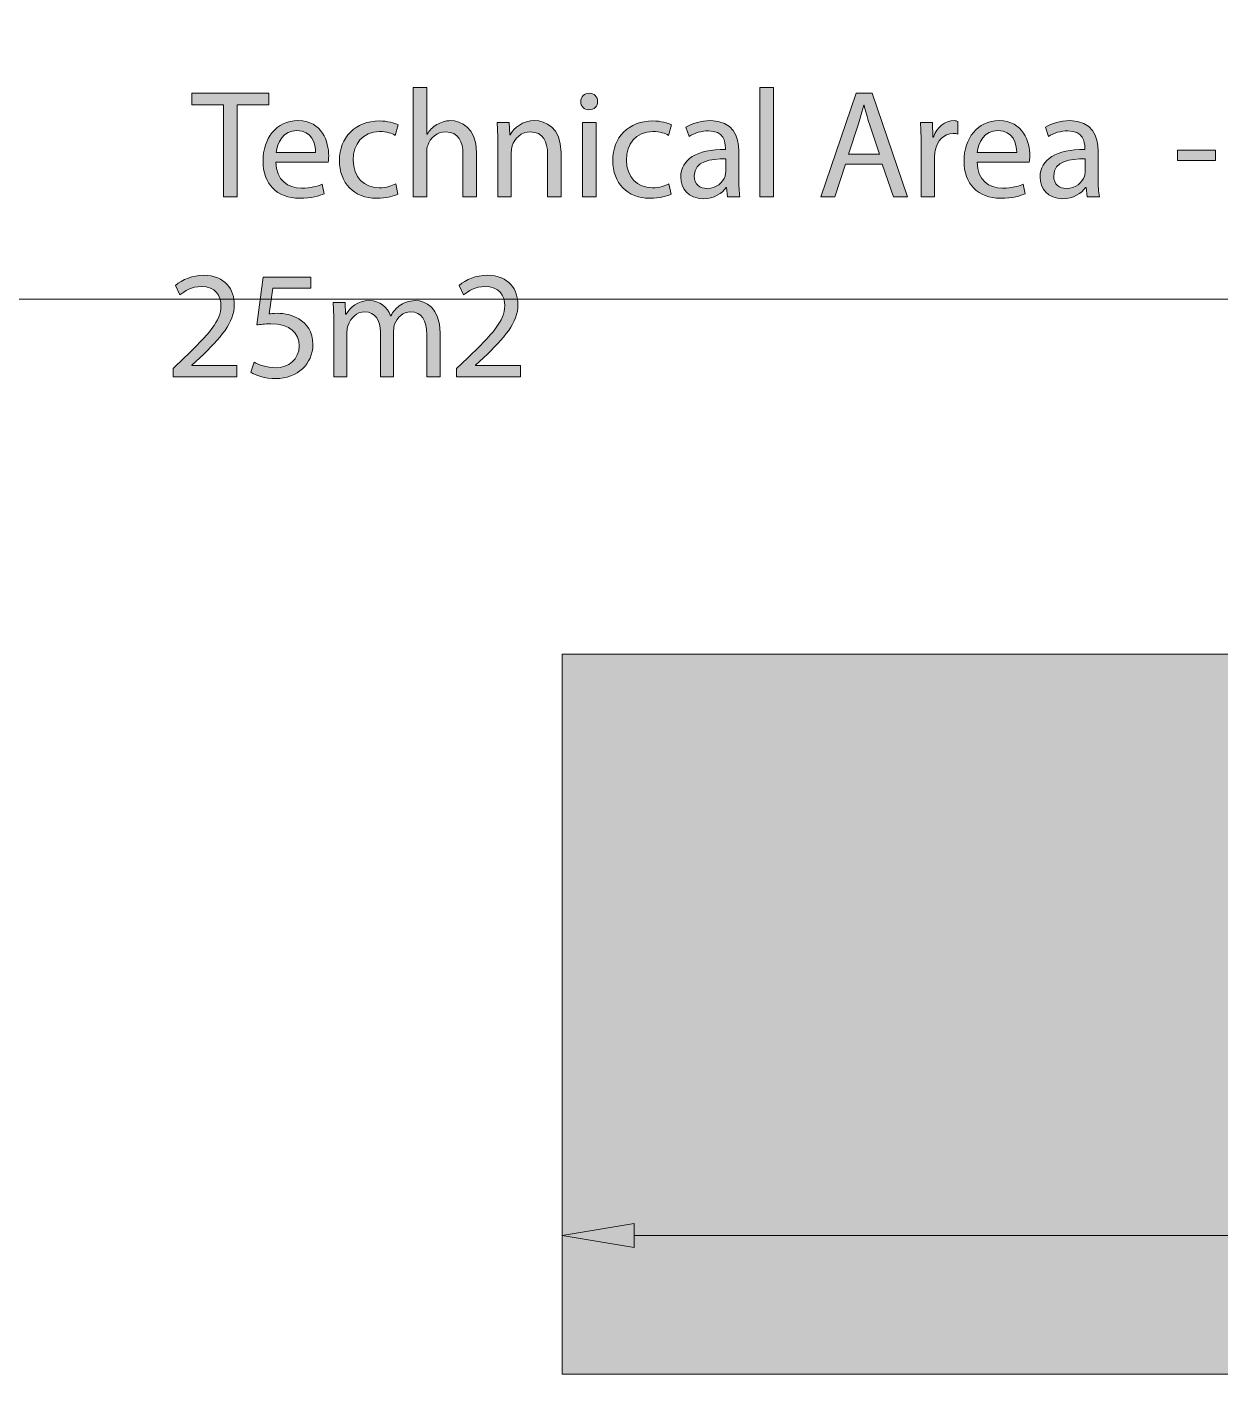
# Model space of a CAD drawing. Header units: centimetres. Extents: x -16.81 to -14.54, y 1.61 to 2.77.
# Drawn here: x -16.1405 to -16.0236, y 2.0439 to 2.176 of the extents above; entities that cross this region are included whole.
import ezdxf

# ---------------------------------------------------------------- set-up
doc = ezdxf.new("R2010")
doc.units = ezdxf.units.CM
doc.header["$MEASUREMENT"] = 0
doc.layers.get('0').update_dxf_attribs({"lineweight": 0})
for name, color, linetype, lineweight in [('EXP BORDER', 7, 'Continuous', 0), ('EXP COTA', 7, 'Continuous', 0), ('EXP HATCH', 7, 'Continuous', 0)]:
    doc.layers.add(name, color=color, linetype=linetype, lineweight=lineweight)

# ---------------------------------------------------------------- blocks, each defined once
blk = doc.blocks.new('Block_2')
at = {"true_color": 0x000000, "transparency": 33554687}
h = blk.add_hatch(color=18, dxfattribs=at)
h.dxf.hatch_style = 2
edge = h.paths.add_edge_path()
edge.add_spline(control_points=[(-16.12126, 2.16834), (-16.12126, 2.16834), (-16.12434, 2.16834), (-16.12434, 2.16834), (-16.12434, 2.16834), (-16.12434, 2.16948), (-16.12434, 2.16948), (-16.12434, 2.16948), (-16.11681, 2.16948), (-16.11681, 2.16948), (-16.11681, 2.16948), (-16.11681, 2.16834), (-16.11681, 2.16834), (-16.11681, 2.16834), (-16.11991, 2.16834), (-16.11991, 2.16834), (-16.11991, 2.16834), (-16.11991, 2.15932), (-16.11991, 2.15932), (-16.11991, 2.15932), (-16.12126, 2.15932), (-16.12126, 2.15932), (-16.12126, 2.15932), (-16.12126, 2.16834), (-16.12126, 2.16834)], knot_values=[0, 0, 0, 0, 1, 1, 1, 2, 2, 2, 3, 3, 3, 4, 4, 4, 5, 5, 5, 6, 6, 6, 7, 7, 7, 8, 8, 8, 8], degree=3, periodic=0)
h = blk.add_hatch(color=18, dxfattribs=at)
h.dxf.hatch_style = 2
edge = h.paths.add_edge_path()
edge.add_spline(control_points=[(-16.10265, 2.17003), (-16.10265, 2.17003), (-16.10133, 2.17003), (-16.10133, 2.17003), (-16.10133, 2.17003), (-16.10133, 2.16545), (-16.10133, 2.16545), (-16.10133, 2.16545), (-16.10129, 2.16545), (-16.10129, 2.16545), (-16.10108, 2.16583), (-16.10076, 2.16617), (-16.10034, 2.16641), (-16.09996, 2.16662), (-16.09948, 2.16679), (-16.099, 2.16679), (-16.09802, 2.16679), (-16.09645, 2.16617), (-16.09645, 2.16366), (-16.09645, 2.16366), (-16.09645, 2.15932), (-16.09645, 2.15932), (-16.09645, 2.15932), (-16.09778, 2.15932), (-16.09778, 2.15932), (-16.09778, 2.15932), (-16.09778, 2.16352), (-16.09778, 2.16352), (-16.09778, 2.16469), (-16.09821, 2.16569), (-16.09947, 2.16569), (-16.10031, 2.16569), (-16.101, 2.16507), (-16.10124, 2.16435), (-16.10131, 2.16417), (-16.10133, 2.16397), (-16.10133, 2.16373), (-16.10133, 2.16373), (-16.10133, 2.15932), (-16.10133, 2.15932), (-16.10133, 2.15932), (-16.10265, 2.15932), (-16.10265, 2.15932), (-16.10265, 2.15932), (-16.10265, 2.17003), (-16.10265, 2.17003)], knot_values=[0, 0, 0, 0, 1, 1, 1, 2, 2, 2, 3, 3, 3, 4, 4, 4, 5, 5, 5, 6, 6, 6, 7, 7, 7, 8, 8, 8, 9, 9, 9, 10, 10, 10, 11, 11, 11, 12, 12, 12, 13, 13, 13, 14, 14, 14, 15, 15, 15, 15], degree=3, periodic=0)
h = blk.add_hatch(color=18, dxfattribs=at)
h.dxf.hatch_style = 2
edge = h.paths.add_edge_path()
edge.add_spline(control_points=[(-16.08606, 2.15932), (-16.08606, 2.15932), (-16.08606, 2.16662), (-16.08606, 2.16662), (-16.08606, 2.16662), (-16.08474, 2.16662), (-16.08474, 2.16662), (-16.08474, 2.16662), (-16.08474, 2.15932), (-16.08474, 2.15932), (-16.08474, 2.15932), (-16.08606, 2.15932), (-16.08606, 2.15932)], knot_values=[0, 0, 0, 0, 1, 1, 1, 2, 2, 2, 3, 3, 3, 4, 4, 4, 4], degree=3, periodic=0)
edge = h.paths.add_edge_path()
edge.add_spline(control_points=[(-16.08458, 2.16865), (-16.08457, 2.16821), (-16.08491, 2.16786), (-16.08543, 2.16786), (-16.08591, 2.16786), (-16.08624, 2.16821), (-16.08624, 2.16865), (-16.08624, 2.16914), (-16.08589, 2.16948), (-16.08541, 2.16948), (-16.08491, 2.16948), (-16.08458, 2.16914), (-16.08458, 2.16865)], knot_values=[0, 0, 0, 0, 1, 1, 1, 2, 2, 2, 3, 3, 3, 4, 4, 4, 4], degree=3, periodic=0)
h = blk.add_hatch(color=18, dxfattribs=at)
h.dxf.hatch_style = 2
edge = h.paths.add_edge_path()
edge.add_spline(control_points=[(-16.06867, 2.17003), (-16.06867, 2.17003), (-16.06734, 2.17003), (-16.06734, 2.17003), (-16.06734, 2.17003), (-16.06734, 2.15932), (-16.06734, 2.15932), (-16.06734, 2.15932), (-16.06867, 2.15932), (-16.06867, 2.15932), (-16.06867, 2.15932), (-16.06867, 2.17003), (-16.06867, 2.17003)], knot_values=[0, 0, 0, 0, 1, 1, 1, 2, 2, 2, 3, 3, 3, 4, 4, 4, 4], degree=3, periodic=0)
h = blk.add_hatch(color=18, dxfattribs=at)
h.dxf.hatch_style = 2
edge = h.paths.add_edge_path()
edge.add_spline(control_points=[(-16.05695, 2.16352), (-16.05695, 2.16352), (-16.05793, 2.16645), (-16.05793, 2.16645), (-16.05818, 2.16714), (-16.05831, 2.16772), (-16.05847, 2.16831), (-16.05847, 2.16831), (-16.0585, 2.16831), (-16.0585, 2.16831), (-16.05866, 2.16772), (-16.05881, 2.1671), (-16.05902, 2.16648), (-16.05902, 2.16648), (-16.06, 2.16352), (-16.06, 2.16352), (-16.06, 2.16352), (-16.05695, 2.16352), (-16.05695, 2.16352)], knot_values=[0, 0, 0, 0, 1, 1, 1, 2, 2, 2, 3, 3, 3, 4, 4, 4, 5, 5, 5, 6, 6, 6, 6], degree=3, periodic=0)
edge = h.paths.add_edge_path()
edge.add_spline(control_points=[(-16.06028, 2.16252), (-16.06028, 2.16252), (-16.06133, 2.15932), (-16.06133, 2.15932), (-16.06133, 2.15932), (-16.06269, 2.15932), (-16.06269, 2.15932), (-16.06269, 2.15932), (-16.05924, 2.16948), (-16.05924, 2.16948), (-16.05924, 2.16948), (-16.05766, 2.16948), (-16.05766, 2.16948), (-16.05766, 2.16948), (-16.0542, 2.15932), (-16.0542, 2.15932), (-16.0542, 2.15932), (-16.05559, 2.15932), (-16.05559, 2.15932), (-16.05559, 2.15932), (-16.05668, 2.16252), (-16.05668, 2.16252), (-16.05668, 2.16252), (-16.06028, 2.16252), (-16.06028, 2.16252)], knot_values=[0, 0, 0, 0, 1, 1, 1, 2, 2, 2, 3, 3, 3, 4, 4, 4, 5, 5, 5, 6, 6, 6, 7, 7, 7, 8, 8, 8, 8], degree=3, periodic=0)
h = blk.add_hatch(color=18, dxfattribs=at)
h.dxf.hatch_style = 2
edge = h.paths.add_edge_path()
edge.add_spline(control_points=[(-16.11223, 2.16366), (-16.11221, 2.16452), (-16.11257, 2.16583), (-16.11406, 2.16583), (-16.1154, 2.16583), (-16.11598, 2.16459), (-16.11609, 2.16366), (-16.11609, 2.16366), (-16.11223, 2.16366), (-16.11223, 2.16366)], knot_values=[0, 0, 0, 0, 1, 1, 1, 2, 2, 2, 3, 3, 3, 3], degree=3, periodic=0)
edge = h.paths.add_edge_path()
edge.add_spline(control_points=[(-16.11611, 2.16273), (-16.11609, 2.16094), (-16.11493, 2.16018), (-16.11361, 2.16018), (-16.11266, 2.16018), (-16.11209, 2.16035), (-16.11159, 2.16056), (-16.11159, 2.16056), (-16.11137, 2.15963), (-16.11137, 2.15963), (-16.11183, 2.15942), (-16.11263, 2.15918), (-16.11378, 2.15918), (-16.11604, 2.15918), (-16.11738, 2.16063), (-16.11738, 2.16283), (-16.11738, 2.16504), (-16.11609, 2.16679), (-16.11395, 2.16679), (-16.11157, 2.16679), (-16.11094, 2.16469), (-16.11094, 2.16335), (-16.11094, 2.16307), (-16.11097, 2.16287), (-16.11099, 2.16273), (-16.11099, 2.16273), (-16.11611, 2.16273), (-16.11611, 2.16273)], knot_values=[0, 0, 0, 0, 1, 1, 1, 2, 2, 2, 3, 3, 3, 4, 4, 4, 5, 5, 5, 6, 6, 6, 7, 7, 7, 8, 8, 8, 9, 9, 9, 9], degree=3, periodic=0)
h = blk.add_hatch(color=18, dxfattribs=at)
h.dxf.hatch_style = 2
edge = h.paths.add_edge_path()
edge.add_spline(control_points=[(-16.10415, 2.15959), (-16.1045, 2.15942), (-16.10527, 2.15918), (-16.10625, 2.15918), (-16.10846, 2.15918), (-16.10989, 2.16066), (-16.10989, 2.1629), (-16.10989, 2.16514), (-16.10834, 2.16676), (-16.10596, 2.16676), (-16.10518, 2.16676), (-16.10448, 2.16655), (-16.10413, 2.16638), (-16.10413, 2.16638), (-16.10443, 2.16535), (-16.10443, 2.16535), (-16.10474, 2.16555), (-16.10524, 2.16572), (-16.10596, 2.16572), (-16.10763, 2.16572), (-16.10854, 2.16448), (-16.10854, 2.16293), (-16.10854, 2.16125), (-16.10746, 2.16021), (-16.10601, 2.16021), (-16.10525, 2.16021), (-16.10475, 2.16042), (-16.10437, 2.16059), (-16.10437, 2.16059), (-16.10415, 2.15959), (-16.10415, 2.15959)], knot_values=[0, 0, 0, 0, 1, 1, 1, 2, 2, 2, 3, 3, 3, 4, 4, 4, 5, 5, 5, 6, 6, 6, 7, 7, 7, 8, 8, 8, 9, 9, 9, 10, 10, 10, 10], degree=3, periodic=0)
h = blk.add_hatch(color=18, dxfattribs=at)
h.dxf.hatch_style = 2
edge = h.paths.add_edge_path()
edge.add_spline(control_points=[(-16.09437, 2.16462), (-16.09437, 2.16538), (-16.09438, 2.166), (-16.09444, 2.16662), (-16.09444, 2.16662), (-16.09325, 2.16662), (-16.09325, 2.16662), (-16.09325, 2.16662), (-16.09318, 2.16541), (-16.09318, 2.16541), (-16.09318, 2.16541), (-16.09314, 2.16541), (-16.09314, 2.16541), (-16.09278, 2.1661), (-16.09194, 2.16679), (-16.09073, 2.16679), (-16.08973, 2.16679), (-16.08817, 2.16617), (-16.08817, 2.16366), (-16.08817, 2.16366), (-16.08817, 2.15932), (-16.08817, 2.15932), (-16.08817, 2.15932), (-16.08949, 2.15932), (-16.08949, 2.15932), (-16.08949, 2.15932), (-16.08949, 2.16352), (-16.08949, 2.16352), (-16.08949, 2.16469), (-16.08992, 2.16569), (-16.09118, 2.16569), (-16.09204, 2.16569), (-16.09273, 2.16507), (-16.09295, 2.16431), (-16.09301, 2.16414), (-16.09304, 2.16393), (-16.09304, 2.16369), (-16.09304, 2.16369), (-16.09304, 2.15932), (-16.09304, 2.15932), (-16.09304, 2.15932), (-16.09437, 2.15932), (-16.09437, 2.15932), (-16.09437, 2.15932), (-16.09437, 2.16462), (-16.09437, 2.16462)], knot_values=[0, 0, 0, 0, 1, 1, 1, 2, 2, 2, 3, 3, 3, 4, 4, 4, 5, 5, 5, 6, 6, 6, 7, 7, 7, 8, 8, 8, 9, 9, 9, 10, 10, 10, 11, 11, 11, 12, 12, 12, 13, 13, 13, 14, 14, 14, 15, 15, 15, 15], degree=3, periodic=0)
h = blk.add_hatch(color=18, dxfattribs=at)
h.dxf.hatch_style = 2
edge = h.paths.add_edge_path()
edge.add_spline(control_points=[(-16.07736, 2.15959), (-16.07771, 2.15942), (-16.07848, 2.15918), (-16.07947, 2.15918), (-16.08167, 2.15918), (-16.0831, 2.16066), (-16.0831, 2.1629), (-16.0831, 2.16514), (-16.08157, 2.16676), (-16.07917, 2.16676), (-16.0784, 2.16676), (-16.07771, 2.16655), (-16.07733, 2.16638), (-16.07733, 2.16638), (-16.07764, 2.16535), (-16.07764, 2.16535), (-16.07795, 2.16555), (-16.07845, 2.16572), (-16.07917, 2.16572), (-16.08084, 2.16572), (-16.08176, 2.16448), (-16.08176, 2.16293), (-16.08176, 2.16125), (-16.08067, 2.16021), (-16.07923, 2.16021), (-16.07847, 2.16021), (-16.07797, 2.16042), (-16.07759, 2.16059), (-16.07759, 2.16059), (-16.07736, 2.15959), (-16.07736, 2.15959)], knot_values=[0, 0, 0, 0, 1, 1, 1, 2, 2, 2, 3, 3, 3, 4, 4, 4, 5, 5, 5, 6, 6, 6, 7, 7, 7, 8, 8, 8, 9, 9, 9, 10, 10, 10, 10], degree=3, periodic=0)
h = blk.add_hatch(color=18, dxfattribs=at)
h.dxf.hatch_style = 2
edge = h.paths.add_edge_path()
edge.add_spline(control_points=[(-16.07203, 2.16304), (-16.07347, 2.16307), (-16.07511, 2.16283), (-16.07511, 2.16138), (-16.07511, 2.16052), (-16.07454, 2.16014), (-16.07387, 2.16014), (-16.07292, 2.16014), (-16.07232, 2.16073), (-16.07209, 2.16135), (-16.07206, 2.16149), (-16.07203, 2.16163), (-16.07203, 2.16176), (-16.07203, 2.16176), (-16.07203, 2.16304), (-16.07203, 2.16304)], knot_values=[0, 0, 0, 0, 1, 1, 1, 2, 2, 2, 3, 3, 3, 4, 4, 4, 5, 5, 5, 5], degree=3, periodic=0)
edge = h.paths.add_edge_path()
edge.add_spline(control_points=[(-16.07184, 2.15932), (-16.07184, 2.15932), (-16.07194, 2.16025), (-16.07194, 2.16025), (-16.07194, 2.16025), (-16.07197, 2.16025), (-16.07197, 2.16025), (-16.07239, 2.15966), (-16.07316, 2.15914), (-16.07421, 2.15914), (-16.07569, 2.15914), (-16.07643, 2.16018), (-16.07643, 2.16125), (-16.07643, 2.163), (-16.07487, 2.16397), (-16.07206, 2.16397), (-16.07206, 2.16397), (-16.07206, 2.16411), (-16.07206, 2.16411), (-16.07206, 2.16473), (-16.07221, 2.16579), (-16.07371, 2.16579), (-16.07438, 2.16579), (-16.07509, 2.16559), (-16.07561, 2.16524), (-16.07561, 2.16524), (-16.07592, 2.16614), (-16.07592, 2.16614), (-16.07532, 2.16652), (-16.07444, 2.16679), (-16.07352, 2.16679), (-16.07128, 2.16679), (-16.07075, 2.16524), (-16.07075, 2.1638), (-16.07075, 2.1638), (-16.07075, 2.16107), (-16.07075, 2.16107), (-16.07075, 2.16042), (-16.07072, 2.1598), (-16.07063, 2.15932), (-16.07063, 2.15932), (-16.07184, 2.15932), (-16.07184, 2.15932)], knot_values=[0, 0, 0, 0, 1, 1, 1, 2, 2, 2, 3, 3, 3, 4, 4, 4, 5, 5, 5, 6, 6, 6, 7, 7, 7, 8, 8, 8, 9, 9, 9, 10, 10, 10, 11, 11, 11, 12, 12, 12, 13, 13, 13, 14, 14, 14, 14], degree=3, periodic=0)
h = blk.add_hatch(color=18, dxfattribs=at)
h.dxf.hatch_style = 2
edge = h.paths.add_edge_path()
edge.add_spline(control_points=[(-16.05287, 2.16435), (-16.05287, 2.16521), (-16.05289, 2.16593), (-16.05294, 2.16662), (-16.05294, 2.16662), (-16.05177, 2.16662), (-16.05177, 2.16662), (-16.05177, 2.16662), (-16.05173, 2.16517), (-16.05173, 2.16517), (-16.05173, 2.16517), (-16.05166, 2.16517), (-16.05166, 2.16517), (-16.05134, 2.16617), (-16.05053, 2.16679), (-16.04965, 2.16679), (-16.04949, 2.16679), (-16.04939, 2.16676), (-16.04927, 2.16672), (-16.04927, 2.16672), (-16.04927, 2.16548), (-16.04927, 2.16548), (-16.04941, 2.16552), (-16.04955, 2.16552), (-16.04972, 2.16552), (-16.05067, 2.16552), (-16.05132, 2.16483), (-16.05149, 2.16383), (-16.05153, 2.16366), (-16.05156, 2.16342), (-16.05156, 2.16321), (-16.05156, 2.16321), (-16.05156, 2.15932), (-16.05156, 2.15932), (-16.05156, 2.15932), (-16.05287, 2.15932), (-16.05287, 2.15932), (-16.05287, 2.15932), (-16.05287, 2.16435), (-16.05287, 2.16435)], knot_values=[0, 0, 0, 0, 1, 1, 1, 2, 2, 2, 3, 3, 3, 4, 4, 4, 5, 5, 5, 6, 6, 6, 7, 7, 7, 8, 8, 8, 9, 9, 9, 10, 10, 10, 11, 11, 11, 12, 12, 12, 13, 13, 13, 13], degree=3, periodic=0)
h = blk.add_hatch(color=18, dxfattribs=at)
h.dxf.hatch_style = 2
edge = h.paths.add_edge_path()
edge.add_spline(control_points=[(-16.0435, 2.16366), (-16.0435, 2.16452), (-16.04386, 2.16583), (-16.04534, 2.16583), (-16.04669, 2.16583), (-16.04727, 2.16459), (-16.04738, 2.16366), (-16.04738, 2.16366), (-16.0435, 2.16366), (-16.0435, 2.16366)], knot_values=[0, 0, 0, 0, 1, 1, 1, 2, 2, 2, 3, 3, 3, 3], degree=3, periodic=0)
edge = h.paths.add_edge_path()
edge.add_spline(control_points=[(-16.04739, 2.16273), (-16.04736, 2.16094), (-16.04622, 2.16018), (-16.04489, 2.16018), (-16.04395, 2.16018), (-16.04338, 2.16035), (-16.04288, 2.16056), (-16.04288, 2.16056), (-16.04266, 2.15963), (-16.04266, 2.15963), (-16.04312, 2.15942), (-16.04391, 2.15918), (-16.04508, 2.15918), (-16.04732, 2.15918), (-16.04867, 2.16063), (-16.04867, 2.16283), (-16.04867, 2.16504), (-16.04736, 2.16679), (-16.04524, 2.16679), (-16.04286, 2.16679), (-16.04222, 2.16469), (-16.04222, 2.16335), (-16.04222, 2.16307), (-16.04226, 2.16287), (-16.04228, 2.16273), (-16.04228, 2.16273), (-16.04739, 2.16273), (-16.04739, 2.16273)], knot_values=[0, 0, 0, 0, 1, 1, 1, 2, 2, 2, 3, 3, 3, 4, 4, 4, 5, 5, 5, 6, 6, 6, 7, 7, 7, 8, 8, 8, 9, 9, 9, 9], degree=3, periodic=0)
h = blk.add_hatch(color=18, dxfattribs=at)
h.dxf.hatch_style = 2
edge = h.paths.add_edge_path()
edge.add_spline(control_points=[(-16.0368, 2.16304), (-16.03825, 2.16307), (-16.03988, 2.16283), (-16.03988, 2.16138), (-16.03988, 2.16052), (-16.03931, 2.16014), (-16.03864, 2.16014), (-16.03769, 2.16014), (-16.03709, 2.16073), (-16.03687, 2.16135), (-16.03683, 2.16149), (-16.0368, 2.16163), (-16.0368, 2.16176), (-16.0368, 2.16176), (-16.0368, 2.16304), (-16.0368, 2.16304)], knot_values=[0, 0, 0, 0, 1, 1, 1, 2, 2, 2, 3, 3, 3, 4, 4, 4, 5, 5, 5, 5], degree=3, periodic=0)
edge = h.paths.add_edge_path()
edge.add_spline(control_points=[(-16.03661, 2.15932), (-16.03661, 2.15932), (-16.03671, 2.16025), (-16.03671, 2.16025), (-16.03671, 2.16025), (-16.03675, 2.16025), (-16.03675, 2.16025), (-16.03716, 2.15966), (-16.03795, 2.15914), (-16.03899, 2.15914), (-16.04047, 2.15914), (-16.04121, 2.16018), (-16.04121, 2.16125), (-16.04121, 2.163), (-16.03964, 2.16397), (-16.03683, 2.16397), (-16.03683, 2.16397), (-16.03683, 2.16411), (-16.03683, 2.16411), (-16.03683, 2.16473), (-16.03699, 2.16579), (-16.03849, 2.16579), (-16.03916, 2.16579), (-16.03988, 2.16559), (-16.04038, 2.16524), (-16.04038, 2.16524), (-16.04069, 2.16614), (-16.04069, 2.16614), (-16.04009, 2.16652), (-16.03921, 2.16679), (-16.0383, 2.16679), (-16.03606, 2.16679), (-16.03552, 2.16524), (-16.03552, 2.1638), (-16.03552, 2.1638), (-16.03552, 2.16107), (-16.03552, 2.16107), (-16.03552, 2.16042), (-16.03549, 2.1598), (-16.0354, 2.15932), (-16.0354, 2.15932), (-16.03661, 2.15932), (-16.03661, 2.15932)], knot_values=[0, 0, 0, 0, 1, 1, 1, 2, 2, 2, 3, 3, 3, 4, 4, 4, 5, 5, 5, 6, 6, 6, 7, 7, 7, 8, 8, 8, 9, 9, 9, 10, 10, 10, 11, 11, 11, 12, 12, 12, 13, 13, 13, 14, 14, 14, 14], degree=3, periodic=0)
h = blk.add_hatch(color=18, dxfattribs=at)
h.dxf.hatch_style = 2
edge = h.paths.add_edge_path()
edge.add_spline(control_points=[(-16.02403, 2.1639), (-16.02403, 2.1639), (-16.02403, 2.1629), (-16.02403, 2.1629), (-16.02403, 2.1629), (-16.02776, 2.1629), (-16.02776, 2.1629), (-16.02776, 2.1629), (-16.02776, 2.1639), (-16.02776, 2.1639), (-16.02776, 2.1639), (-16.02403, 2.1639), (-16.02403, 2.1639)], knot_values=[0, 0, 0, 0, 1, 1, 1, 2, 2, 2, 3, 3, 3, 4, 4, 4, 4], degree=3, periodic=0)
for points, knots in [([(-16.12126, 2.16834), (-16.12126, 2.16834), (-16.12434, 2.16834), (-16.12434, 2.16834), (-16.12434, 2.16834), (-16.12434, 2.16948), (-16.12434, 2.16948), (-16.12434, 2.16948), (-16.11681, 2.16948), (-16.11681, 2.16948), (-16.11681, 2.16948), (-16.11681, 2.16834), (-16.11681, 2.16834), (-16.11681, 2.16834), (-16.11991, 2.16834), (-16.11991, 2.16834), (-16.11991, 2.16834), (-16.11991, 2.15932), (-16.11991, 2.15932), (-16.11991, 2.15932), (-16.12126, 2.15932), (-16.12126, 2.15932), (-16.12126, 2.15932), (-16.12126, 2.16834), (-16.12126, 2.16834)], [0, 0, 0, 0, 1, 1, 1, 2, 2, 2, 3, 3, 3, 4, 4, 4, 5, 5, 5, 6, 6, 6, 7, 7, 7, 8, 8, 8, 8]), ([(-16.10265, 2.17003), (-16.10265, 2.17003), (-16.10133, 2.17003), (-16.10133, 2.17003), (-16.10133, 2.17003), (-16.10133, 2.16545), (-16.10133, 2.16545), (-16.10133, 2.16545), (-16.10129, 2.16545), (-16.10129, 2.16545), (-16.10108, 2.16583), (-16.10076, 2.16617), (-16.10034, 2.16641), (-16.09996, 2.16662), (-16.09948, 2.16679), (-16.099, 2.16679), (-16.09802, 2.16679), (-16.09645, 2.16617), (-16.09645, 2.16366), (-16.09645, 2.16366), (-16.09645, 2.15932), (-16.09645, 2.15932), (-16.09645, 2.15932), (-16.09778, 2.15932), (-16.09778, 2.15932), (-16.09778, 2.15932), (-16.09778, 2.16352), (-16.09778, 2.16352), (-16.09778, 2.16469), (-16.09821, 2.16569), (-16.09947, 2.16569), (-16.10031, 2.16569), (-16.101, 2.16507), (-16.10124, 2.16435), (-16.10131, 2.16417), (-16.10133, 2.16397), (-16.10133, 2.16373), (-16.10133, 2.16373), (-16.10133, 2.15932), (-16.10133, 2.15932), (-16.10133, 2.15932), (-16.10265, 2.15932), (-16.10265, 2.15932), (-16.10265, 2.15932), (-16.10265, 2.17003), (-16.10265, 2.17003)], [0, 0, 0, 0, 1, 1, 1, 2, 2, 2, 3, 3, 3, 4, 4, 4, 5, 5, 5, 6, 6, 6, 7, 7, 7, 8, 8, 8, 9, 9, 9, 10, 10, 10, 11, 11, 11, 12, 12, 12, 13, 13, 13, 14, 14, 14, 15, 15, 15, 15]), ([(-16.08458, 2.16865), (-16.08457, 2.16821), (-16.08491, 2.16786), (-16.08543, 2.16786), (-16.08591, 2.16786), (-16.08624, 2.16821), (-16.08624, 2.16865), (-16.08624, 2.16914), (-16.08589, 2.16948), (-16.08541, 2.16948), (-16.08491, 2.16948), (-16.08458, 2.16914), (-16.08458, 2.16865)], [0, 0, 0, 0, 1, 1, 1, 2, 2, 2, 3, 3, 3, 4, 4, 4, 4]), ([(-16.06867, 2.17003), (-16.06867, 2.17003), (-16.06734, 2.17003), (-16.06734, 2.17003), (-16.06734, 2.17003), (-16.06734, 2.15932), (-16.06734, 2.15932), (-16.06734, 2.15932), (-16.06867, 2.15932), (-16.06867, 2.15932), (-16.06867, 2.15932), (-16.06867, 2.17003), (-16.06867, 2.17003)], [0, 0, 0, 0, 1, 1, 1, 2, 2, 2, 3, 3, 3, 4, 4, 4, 4]), ([(-16.06028, 2.16252), (-16.06028, 2.16252), (-16.06133, 2.15932), (-16.06133, 2.15932), (-16.06133, 2.15932), (-16.06269, 2.15932), (-16.06269, 2.15932), (-16.06269, 2.15932), (-16.05924, 2.16948), (-16.05924, 2.16948), (-16.05924, 2.16948), (-16.05766, 2.16948), (-16.05766, 2.16948), (-16.05766, 2.16948), (-16.0542, 2.15932), (-16.0542, 2.15932), (-16.0542, 2.15932), (-16.05559, 2.15932), (-16.05559, 2.15932), (-16.05559, 2.15932), (-16.05668, 2.16252), (-16.05668, 2.16252), (-16.05668, 2.16252), (-16.06028, 2.16252), (-16.06028, 2.16252)], [0, 0, 0, 0, 1, 1, 1, 2, 2, 2, 3, 3, 3, 4, 4, 4, 5, 5, 5, 6, 6, 6, 7, 7, 7, 8, 8, 8, 8]), ([(-16.05695, 2.16352), (-16.05695, 2.16352), (-16.05793, 2.16645), (-16.05793, 2.16645), (-16.05818, 2.16714), (-16.05831, 2.16772), (-16.05847, 2.16831), (-16.05847, 2.16831), (-16.0585, 2.16831), (-16.0585, 2.16831), (-16.05866, 2.16772), (-16.05881, 2.1671), (-16.05902, 2.16648), (-16.05902, 2.16648), (-16.06, 2.16352), (-16.06, 2.16352), (-16.06, 2.16352), (-16.05695, 2.16352), (-16.05695, 2.16352)], [0, 0, 0, 0, 1, 1, 1, 2, 2, 2, 3, 3, 3, 4, 4, 4, 5, 5, 5, 6, 6, 6, 6]), ([(-16.11611, 2.16273), (-16.11609, 2.16094), (-16.11493, 2.16018), (-16.11361, 2.16018), (-16.11266, 2.16018), (-16.11209, 2.16035), (-16.11159, 2.16056), (-16.11159, 2.16056), (-16.11137, 2.15963), (-16.11137, 2.15963), (-16.11183, 2.15942), (-16.11263, 2.15918), (-16.11378, 2.15918), (-16.11604, 2.15918), (-16.11738, 2.16063), (-16.11738, 2.16283), (-16.11738, 2.16504), (-16.11609, 2.16679), (-16.11395, 2.16679), (-16.11157, 2.16679), (-16.11094, 2.16469), (-16.11094, 2.16335), (-16.11094, 2.16307), (-16.11097, 2.16287), (-16.11099, 2.16273), (-16.11099, 2.16273), (-16.11611, 2.16273), (-16.11611, 2.16273)], [0, 0, 0, 0, 1, 1, 1, 2, 2, 2, 3, 3, 3, 4, 4, 4, 5, 5, 5, 6, 6, 6, 7, 7, 7, 8, 8, 8, 9, 9, 9, 9]), ([(-16.10415, 2.15959), (-16.1045, 2.15942), (-16.10527, 2.15918), (-16.10625, 2.15918), (-16.10846, 2.15918), (-16.10989, 2.16066), (-16.10989, 2.1629), (-16.10989, 2.16514), (-16.10834, 2.16676), (-16.10596, 2.16676), (-16.10518, 2.16676), (-16.10448, 2.16655), (-16.10413, 2.16638), (-16.10413, 2.16638), (-16.10443, 2.16535), (-16.10443, 2.16535), (-16.10474, 2.16555), (-16.10524, 2.16572), (-16.10596, 2.16572), (-16.10763, 2.16572), (-16.10854, 2.16448), (-16.10854, 2.16293), (-16.10854, 2.16125), (-16.10746, 2.16021), (-16.10601, 2.16021), (-16.10525, 2.16021), (-16.10475, 2.16042), (-16.10437, 2.16059), (-16.10437, 2.16059), (-16.10415, 2.15959), (-16.10415, 2.15959)], [0, 0, 0, 0, 1, 1, 1, 2, 2, 2, 3, 3, 3, 4, 4, 4, 5, 5, 5, 6, 6, 6, 7, 7, 7, 8, 8, 8, 9, 9, 9, 10, 10, 10, 10]), ([(-16.09437, 2.16462), (-16.09437, 2.16538), (-16.09438, 2.166), (-16.09444, 2.16662), (-16.09444, 2.16662), (-16.09325, 2.16662), (-16.09325, 2.16662), (-16.09325, 2.16662), (-16.09318, 2.16541), (-16.09318, 2.16541), (-16.09318, 2.16541), (-16.09314, 2.16541), (-16.09314, 2.16541), (-16.09278, 2.1661), (-16.09194, 2.16679), (-16.09073, 2.16679), (-16.08973, 2.16679), (-16.08817, 2.16617), (-16.08817, 2.16366), (-16.08817, 2.16366), (-16.08817, 2.15932), (-16.08817, 2.15932), (-16.08817, 2.15932), (-16.08949, 2.15932), (-16.08949, 2.15932), (-16.08949, 2.15932), (-16.08949, 2.16352), (-16.08949, 2.16352), (-16.08949, 2.16469), (-16.08992, 2.16569), (-16.09118, 2.16569), (-16.09204, 2.16569), (-16.09273, 2.16507), (-16.09295, 2.16431), (-16.09301, 2.16414), (-16.09304, 2.16393), (-16.09304, 2.16369), (-16.09304, 2.16369), (-16.09304, 2.15932), (-16.09304, 2.15932), (-16.09304, 2.15932), (-16.09437, 2.15932), (-16.09437, 2.15932), (-16.09437, 2.15932), (-16.09437, 2.16462), (-16.09437, 2.16462)], [0, 0, 0, 0, 1, 1, 1, 2, 2, 2, 3, 3, 3, 4, 4, 4, 5, 5, 5, 6, 6, 6, 7, 7, 7, 8, 8, 8, 9, 9, 9, 10, 10, 10, 11, 11, 11, 12, 12, 12, 13, 13, 13, 14, 14, 14, 15, 15, 15, 15]), ([(-16.07736, 2.15959), (-16.07771, 2.15942), (-16.07848, 2.15918), (-16.07947, 2.15918), (-16.08167, 2.15918), (-16.0831, 2.16066), (-16.0831, 2.1629), (-16.0831, 2.16514), (-16.08157, 2.16676), (-16.07917, 2.16676), (-16.0784, 2.16676), (-16.07771, 2.16655), (-16.07733, 2.16638), (-16.07733, 2.16638), (-16.07764, 2.16535), (-16.07764, 2.16535), (-16.07795, 2.16555), (-16.07845, 2.16572), (-16.07917, 2.16572), (-16.08084, 2.16572), (-16.08176, 2.16448), (-16.08176, 2.16293), (-16.08176, 2.16125), (-16.08067, 2.16021), (-16.07923, 2.16021), (-16.07847, 2.16021), (-16.07797, 2.16042), (-16.07759, 2.16059), (-16.07759, 2.16059), (-16.07736, 2.15959), (-16.07736, 2.15959)], [0, 0, 0, 0, 1, 1, 1, 2, 2, 2, 3, 3, 3, 4, 4, 4, 5, 5, 5, 6, 6, 6, 7, 7, 7, 8, 8, 8, 9, 9, 9, 10, 10, 10, 10]), ([(-16.07184, 2.15932), (-16.07184, 2.15932), (-16.07194, 2.16025), (-16.07194, 2.16025), (-16.07194, 2.16025), (-16.07197, 2.16025), (-16.07197, 2.16025), (-16.07239, 2.15966), (-16.07316, 2.15914), (-16.07421, 2.15914), (-16.07569, 2.15914), (-16.07643, 2.16018), (-16.07643, 2.16125), (-16.07643, 2.163), (-16.07487, 2.16397), (-16.07206, 2.16397), (-16.07206, 2.16397), (-16.07206, 2.16411), (-16.07206, 2.16411), (-16.07206, 2.16473), (-16.07221, 2.16579), (-16.07371, 2.16579), (-16.07438, 2.16579), (-16.07509, 2.16559), (-16.07561, 2.16524), (-16.07561, 2.16524), (-16.07592, 2.16614), (-16.07592, 2.16614), (-16.07532, 2.16652), (-16.07444, 2.16679), (-16.07352, 2.16679), (-16.07128, 2.16679), (-16.07075, 2.16524), (-16.07075, 2.1638), (-16.07075, 2.1638), (-16.07075, 2.16107), (-16.07075, 2.16107), (-16.07075, 2.16042), (-16.07072, 2.1598), (-16.07063, 2.15932), (-16.07063, 2.15932), (-16.07184, 2.15932), (-16.07184, 2.15932)], [0, 0, 0, 0, 1, 1, 1, 2, 2, 2, 3, 3, 3, 4, 4, 4, 5, 5, 5, 6, 6, 6, 7, 7, 7, 8, 8, 8, 9, 9, 9, 10, 10, 10, 11, 11, 11, 12, 12, 12, 13, 13, 13, 14, 14, 14, 14]), ([(-16.05287, 2.16435), (-16.05287, 2.16521), (-16.05289, 2.16593), (-16.05294, 2.16662), (-16.05294, 2.16662), (-16.05177, 2.16662), (-16.05177, 2.16662), (-16.05177, 2.16662), (-16.05173, 2.16517), (-16.05173, 2.16517), (-16.05173, 2.16517), (-16.05166, 2.16517), (-16.05166, 2.16517), (-16.05134, 2.16617), (-16.05053, 2.16679), (-16.04965, 2.16679), (-16.04949, 2.16679), (-16.04939, 2.16676), (-16.04927, 2.16672), (-16.04927, 2.16672), (-16.04927, 2.16548), (-16.04927, 2.16548), (-16.04941, 2.16552), (-16.04955, 2.16552), (-16.04972, 2.16552), (-16.05067, 2.16552), (-16.05132, 2.16483), (-16.05149, 2.16383), (-16.05153, 2.16366), (-16.05156, 2.16342), (-16.05156, 2.16321), (-16.05156, 2.16321), (-16.05156, 2.15932), (-16.05156, 2.15932), (-16.05156, 2.15932), (-16.05287, 2.15932), (-16.05287, 2.15932), (-16.05287, 2.15932), (-16.05287, 2.16435), (-16.05287, 2.16435)], [0, 0, 0, 0, 1, 1, 1, 2, 2, 2, 3, 3, 3, 4, 4, 4, 5, 5, 5, 6, 6, 6, 7, 7, 7, 8, 8, 8, 9, 9, 9, 10, 10, 10, 11, 11, 11, 12, 12, 12, 13, 13, 13, 13]), ([(-16.04739, 2.16273), (-16.04736, 2.16094), (-16.04622, 2.16018), (-16.04489, 2.16018), (-16.04395, 2.16018), (-16.04338, 2.16035), (-16.04288, 2.16056), (-16.04288, 2.16056), (-16.04266, 2.15963), (-16.04266, 2.15963), (-16.04312, 2.15942), (-16.04391, 2.15918), (-16.04508, 2.15918), (-16.04732, 2.15918), (-16.04867, 2.16063), (-16.04867, 2.16283), (-16.04867, 2.16504), (-16.04736, 2.16679), (-16.04524, 2.16679), (-16.04286, 2.16679), (-16.04222, 2.16469), (-16.04222, 2.16335), (-16.04222, 2.16307), (-16.04226, 2.16287), (-16.04228, 2.16273), (-16.04228, 2.16273), (-16.04739, 2.16273), (-16.04739, 2.16273)], [0, 0, 0, 0, 1, 1, 1, 2, 2, 2, 3, 3, 3, 4, 4, 4, 5, 5, 5, 6, 6, 6, 7, 7, 7, 8, 8, 8, 9, 9, 9, 9]), ([(-16.03661, 2.15932), (-16.03661, 2.15932), (-16.03671, 2.16025), (-16.03671, 2.16025), (-16.03671, 2.16025), (-16.03675, 2.16025), (-16.03675, 2.16025), (-16.03716, 2.15966), (-16.03795, 2.15914), (-16.03899, 2.15914), (-16.04047, 2.15914), (-16.04121, 2.16018), (-16.04121, 2.16125), (-16.04121, 2.163), (-16.03964, 2.16397), (-16.03683, 2.16397), (-16.03683, 2.16397), (-16.03683, 2.16411), (-16.03683, 2.16411), (-16.03683, 2.16473), (-16.03699, 2.16579), (-16.03849, 2.16579), (-16.03916, 2.16579), (-16.03988, 2.16559), (-16.04038, 2.16524), (-16.04038, 2.16524), (-16.04069, 2.16614), (-16.04069, 2.16614), (-16.04009, 2.16652), (-16.03921, 2.16679), (-16.0383, 2.16679), (-16.03606, 2.16679), (-16.03552, 2.16524), (-16.03552, 2.1638), (-16.03552, 2.1638), (-16.03552, 2.16107), (-16.03552, 2.16107), (-16.03552, 2.16042), (-16.03549, 2.1598), (-16.0354, 2.15932), (-16.0354, 2.15932), (-16.03661, 2.15932), (-16.03661, 2.15932)], [0, 0, 0, 0, 1, 1, 1, 2, 2, 2, 3, 3, 3, 4, 4, 4, 5, 5, 5, 6, 6, 6, 7, 7, 7, 8, 8, 8, 9, 9, 9, 10, 10, 10, 11, 11, 11, 12, 12, 12, 13, 13, 13, 14, 14, 14, 14]), ([(-16.11223, 2.16366), (-16.11221, 2.16452), (-16.11257, 2.16583), (-16.11406, 2.16583), (-16.1154, 2.16583), (-16.11598, 2.16459), (-16.11609, 2.16366), (-16.11609, 2.16366), (-16.11223, 2.16366), (-16.11223, 2.16366)], [0, 0, 0, 0, 1, 1, 1, 2, 2, 2, 3, 3, 3, 3]), ([(-16.08606, 2.15932), (-16.08606, 2.15932), (-16.08606, 2.16662), (-16.08606, 2.16662), (-16.08606, 2.16662), (-16.08474, 2.16662), (-16.08474, 2.16662), (-16.08474, 2.16662), (-16.08474, 2.15932), (-16.08474, 2.15932), (-16.08474, 2.15932), (-16.08606, 2.15932), (-16.08606, 2.15932)], [0, 0, 0, 0, 1, 1, 1, 2, 2, 2, 3, 3, 3, 4, 4, 4, 4]), ([(-16.0435, 2.16366), (-16.0435, 2.16452), (-16.04386, 2.16583), (-16.04534, 2.16583), (-16.04669, 2.16583), (-16.04727, 2.16459), (-16.04738, 2.16366), (-16.04738, 2.16366), (-16.0435, 2.16366), (-16.0435, 2.16366)], [0, 0, 0, 0, 1, 1, 1, 2, 2, 2, 3, 3, 3, 3]), ([(-16.07203, 2.16304), (-16.07347, 2.16307), (-16.07511, 2.16283), (-16.07511, 2.16138), (-16.07511, 2.16052), (-16.07454, 2.16014), (-16.07387, 2.16014), (-16.07292, 2.16014), (-16.07232, 2.16073), (-16.07209, 2.16135), (-16.07206, 2.16149), (-16.07203, 2.16163), (-16.07203, 2.16176), (-16.07203, 2.16176), (-16.07203, 2.16304), (-16.07203, 2.16304)], [0, 0, 0, 0, 1, 1, 1, 2, 2, 2, 3, 3, 3, 4, 4, 4, 5, 5, 5, 5]), ([(-16.0368, 2.16304), (-16.03825, 2.16307), (-16.03988, 2.16283), (-16.03988, 2.16138), (-16.03988, 2.16052), (-16.03931, 2.16014), (-16.03864, 2.16014), (-16.03769, 2.16014), (-16.03709, 2.16073), (-16.03687, 2.16135), (-16.03683, 2.16149), (-16.0368, 2.16163), (-16.0368, 2.16176), (-16.0368, 2.16176), (-16.0368, 2.16304), (-16.0368, 2.16304)], [0, 0, 0, 0, 1, 1, 1, 2, 2, 2, 3, 3, 3, 4, 4, 4, 5, 5, 5, 5]), ([(-16.02403, 2.1639), (-16.02403, 2.1639), (-16.02403, 2.1629), (-16.02403, 2.1629), (-16.02403, 2.1629), (-16.02776, 2.1629), (-16.02776, 2.1629), (-16.02776, 2.1629), (-16.02776, 2.1639), (-16.02776, 2.1639), (-16.02776, 2.1639), (-16.02403, 2.1639), (-16.02403, 2.1639)], [0, 0, 0, 0, 1, 1, 1, 2, 2, 2, 3, 3, 3, 4, 4, 4, 4])]:
    blk.add_open_spline(points, degree=3, knots=knots)
blk = doc.blocks.new('Block_1')
blk.add_blockref('Block_2', (0, 0))
blk = doc.blocks.new('Block_4')
at = {"true_color": 0x000000, "transparency": 33554687}
h = blk.add_hatch(color=18, dxfattribs=at)
h.dxf.hatch_style = 2
edge = h.paths.add_edge_path()
edge.add_spline(control_points=[(-16.1262, 2.14168), (-16.1262, 2.14168), (-16.1262, 2.1425), (-16.1262, 2.1425), (-16.1262, 2.1425), (-16.12515, 2.1435), (-16.12515, 2.1435), (-16.12265, 2.14588), (-16.12151, 2.14716), (-16.1215, 2.14864), (-16.1215, 2.14964), (-16.12198, 2.15053), (-16.12344, 2.15053), (-16.12434, 2.15053), (-16.12508, 2.15008), (-16.12553, 2.14971), (-16.12553, 2.14971), (-16.12596, 2.15064), (-16.12596, 2.15064), (-16.12527, 2.15122), (-16.1243, 2.15163), (-16.12318, 2.15163), (-16.12107, 2.15163), (-16.12019, 2.15019), (-16.12019, 2.14877), (-16.12019, 2.14698), (-16.1215, 2.14554), (-16.12356, 2.14354), (-16.12356, 2.14354), (-16.12434, 2.14281), (-16.12434, 2.14281), (-16.12434, 2.14281), (-16.12434, 2.14278), (-16.12434, 2.14278), (-16.12434, 2.14278), (-16.11995, 2.14278), (-16.11995, 2.14278), (-16.11995, 2.14278), (-16.11995, 2.14168), (-16.11995, 2.14168), (-16.11995, 2.14168), (-16.1262, 2.14168), (-16.1262, 2.14168)], knot_values=[0, 0, 0, 0, 1, 1, 1, 2, 2, 2, 3, 3, 3, 4, 4, 4, 5, 5, 5, 6, 6, 6, 7, 7, 7, 8, 8, 8, 9, 9, 9, 10, 10, 10, 11, 11, 11, 12, 12, 12, 13, 13, 13, 14, 14, 14, 14], degree=3, periodic=0)
h = blk.add_hatch(color=18, dxfattribs=at)
h.dxf.hatch_style = 2
edge = h.paths.add_edge_path()
edge.add_spline(control_points=[(-16.11268, 2.15036), (-16.11268, 2.15036), (-16.11642, 2.15036), (-16.11642, 2.15036), (-16.11642, 2.15036), (-16.11679, 2.14784), (-16.11679, 2.14784), (-16.11657, 2.14788), (-16.11636, 2.14791), (-16.116, 2.14791), (-16.11524, 2.14791), (-16.11449, 2.14774), (-16.11388, 2.14736), (-16.11312, 2.14695), (-16.11249, 2.14609), (-16.11249, 2.14485), (-16.11249, 2.14295), (-16.114, 2.14151), (-16.11612, 2.14151), (-16.11721, 2.14151), (-16.1181, 2.14182), (-16.11857, 2.14213), (-16.11857, 2.14213), (-16.11824, 2.14312), (-16.11824, 2.14312), (-16.11783, 2.14288), (-16.11704, 2.14257), (-16.11614, 2.14257), (-16.1149, 2.14257), (-16.11383, 2.1434), (-16.11383, 2.14471), (-16.11385, 2.14598), (-16.11468, 2.14688), (-16.11664, 2.14688), (-16.11721, 2.14688), (-16.11764, 2.14681), (-16.118, 2.14678), (-16.118, 2.14678), (-16.11736, 2.15146), (-16.11736, 2.15146), (-16.11736, 2.15146), (-16.11268, 2.15146), (-16.11268, 2.15146), (-16.11268, 2.15146), (-16.11268, 2.15036), (-16.11268, 2.15036)], knot_values=[0, 0, 0, 0, 1, 1, 1, 2, 2, 2, 3, 3, 3, 4, 4, 4, 5, 5, 5, 6, 6, 6, 7, 7, 7, 8, 8, 8, 9, 9, 9, 10, 10, 10, 11, 11, 11, 12, 12, 12, 13, 13, 13, 14, 14, 14, 15, 15, 15, 15], degree=3, periodic=0)
h = blk.add_hatch(color=18, dxfattribs=at)
h.dxf.hatch_style = 2
edge = h.paths.add_edge_path()
edge.add_spline(control_points=[(-16.0984, 2.14168), (-16.0984, 2.14168), (-16.0984, 2.1425), (-16.0984, 2.1425), (-16.0984, 2.1425), (-16.09735, 2.1435), (-16.09735, 2.1435), (-16.09485, 2.14588), (-16.09371, 2.14716), (-16.09369, 2.14864), (-16.09369, 2.14964), (-16.09418, 2.15053), (-16.09564, 2.15053), (-16.09654, 2.15053), (-16.09728, 2.15008), (-16.09773, 2.14971), (-16.09773, 2.14971), (-16.09816, 2.15064), (-16.09816, 2.15064), (-16.09747, 2.15122), (-16.0965, 2.15163), (-16.09538, 2.15163), (-16.09326, 2.15163), (-16.09239, 2.15019), (-16.09239, 2.14877), (-16.09239, 2.14698), (-16.09369, 2.14554), (-16.09576, 2.14354), (-16.09576, 2.14354), (-16.09654, 2.14281), (-16.09654, 2.14281), (-16.09654, 2.14281), (-16.09654, 2.14278), (-16.09654, 2.14278), (-16.09654, 2.14278), (-16.09214, 2.14278), (-16.09214, 2.14278), (-16.09214, 2.14278), (-16.09214, 2.14168), (-16.09214, 2.14168), (-16.09214, 2.14168), (-16.0984, 2.14168), (-16.0984, 2.14168)], knot_values=[0, 0, 0, 0, 1, 1, 1, 2, 2, 2, 3, 3, 3, 4, 4, 4, 5, 5, 5, 6, 6, 6, 7, 7, 7, 8, 8, 8, 9, 9, 9, 10, 10, 10, 11, 11, 11, 12, 12, 12, 13, 13, 13, 14, 14, 14, 14], degree=3, periodic=0)
h = blk.add_hatch(color=18, dxfattribs=at)
h.dxf.hatch_style = 2
edge = h.paths.add_edge_path()
edge.add_spline(control_points=[(-16.11044, 2.14698), (-16.11044, 2.14774), (-16.11046, 2.14836), (-16.11051, 2.14898), (-16.11051, 2.14898), (-16.10934, 2.14898), (-16.10934, 2.14898), (-16.10934, 2.14898), (-16.10928, 2.14781), (-16.10928, 2.14781), (-16.10928, 2.14781), (-16.10923, 2.14781), (-16.10923, 2.14781), (-16.10882, 2.1485), (-16.10815, 2.14915), (-16.10694, 2.14915), (-16.10594, 2.14915), (-16.1052, 2.14853), (-16.10487, 2.14767), (-16.10487, 2.14767), (-16.10486, 2.14767), (-16.10486, 2.14767), (-16.10462, 2.14809), (-16.10434, 2.1484), (-16.10403, 2.14864), (-16.1036, 2.14895), (-16.10312, 2.14915), (-16.10243, 2.14915), (-16.10146, 2.14915), (-16.10003, 2.1485), (-16.10003, 2.14598), (-16.10003, 2.14598), (-16.10003, 2.14168), (-16.10003, 2.14168), (-16.10003, 2.14168), (-16.10133, 2.14168), (-16.10133, 2.14168), (-16.10133, 2.14168), (-16.10133, 2.14581), (-16.10133, 2.14581), (-16.10133, 2.14722), (-16.10183, 2.14805), (-16.10291, 2.14805), (-16.10365, 2.14805), (-16.10424, 2.1475), (-16.10448, 2.14685), (-16.10453, 2.14667), (-16.10458, 2.14643), (-16.10458, 2.14619), (-16.10458, 2.14619), (-16.10458, 2.14168), (-16.10458, 2.14168), (-16.10458, 2.14168), (-16.10587, 2.14168), (-16.10587, 2.14168), (-16.10587, 2.14168), (-16.10587, 2.14605), (-16.10587, 2.14605), (-16.10587, 2.14722), (-16.10639, 2.14805), (-16.10739, 2.14805), (-16.10823, 2.14805), (-16.10882, 2.1474), (-16.10904, 2.14674), (-16.10911, 2.14654), (-16.10915, 2.14629), (-16.10915, 2.14609), (-16.10915, 2.14609), (-16.10915, 2.14168), (-16.10915, 2.14168), (-16.10915, 2.14168), (-16.11044, 2.14168), (-16.11044, 2.14168), (-16.11044, 2.14168), (-16.11044, 2.14698), (-16.11044, 2.14698)], knot_values=[0, 0, 0, 0, 1, 1, 1, 2, 2, 2, 3, 3, 3, 4, 4, 4, 5, 5, 5, 6, 6, 6, 7, 7, 7, 8, 8, 8, 9, 9, 9, 10, 10, 10, 11, 11, 11, 12, 12, 12, 13, 13, 13, 14, 14, 14, 15, 15, 15, 16, 16, 16, 17, 17, 17, 18, 18, 18, 19, 19, 19, 20, 20, 20, 21, 21, 21, 22, 22, 22, 23, 23, 23, 24, 24, 24, 25, 25, 25, 25], degree=3, periodic=0)
for points, knots in [([(-16.1262, 2.14168), (-16.1262, 2.14168), (-16.1262, 2.1425), (-16.1262, 2.1425), (-16.1262, 2.1425), (-16.12515, 2.1435), (-16.12515, 2.1435), (-16.12265, 2.14588), (-16.12151, 2.14716), (-16.1215, 2.14864), (-16.1215, 2.14964), (-16.12198, 2.15053), (-16.12344, 2.15053), (-16.12434, 2.15053), (-16.12508, 2.15008), (-16.12553, 2.14971), (-16.12553, 2.14971), (-16.12596, 2.15064), (-16.12596, 2.15064), (-16.12527, 2.15122), (-16.1243, 2.15163), (-16.12318, 2.15163), (-16.12107, 2.15163), (-16.12019, 2.15019), (-16.12019, 2.14877), (-16.12019, 2.14698), (-16.1215, 2.14554), (-16.12356, 2.14354), (-16.12356, 2.14354), (-16.12434, 2.14281), (-16.12434, 2.14281), (-16.12434, 2.14281), (-16.12434, 2.14278), (-16.12434, 2.14278), (-16.12434, 2.14278), (-16.11995, 2.14278), (-16.11995, 2.14278), (-16.11995, 2.14278), (-16.11995, 2.14168), (-16.11995, 2.14168), (-16.11995, 2.14168), (-16.1262, 2.14168), (-16.1262, 2.14168)], [0, 0, 0, 0, 1, 1, 1, 2, 2, 2, 3, 3, 3, 4, 4, 4, 5, 5, 5, 6, 6, 6, 7, 7, 7, 8, 8, 8, 9, 9, 9, 10, 10, 10, 11, 11, 11, 12, 12, 12, 13, 13, 13, 14, 14, 14, 14]), ([(-16.11268, 2.15036), (-16.11268, 2.15036), (-16.11642, 2.15036), (-16.11642, 2.15036), (-16.11642, 2.15036), (-16.11679, 2.14784), (-16.11679, 2.14784), (-16.11657, 2.14788), (-16.11636, 2.14791), (-16.116, 2.14791), (-16.11524, 2.14791), (-16.11449, 2.14774), (-16.11388, 2.14736), (-16.11312, 2.14695), (-16.11249, 2.14609), (-16.11249, 2.14485), (-16.11249, 2.14295), (-16.114, 2.14151), (-16.11612, 2.14151), (-16.11721, 2.14151), (-16.1181, 2.14182), (-16.11857, 2.14213), (-16.11857, 2.14213), (-16.11824, 2.14312), (-16.11824, 2.14312), (-16.11783, 2.14288), (-16.11704, 2.14257), (-16.11614, 2.14257), (-16.1149, 2.14257), (-16.11383, 2.1434), (-16.11383, 2.14471), (-16.11385, 2.14598), (-16.11468, 2.14688), (-16.11664, 2.14688), (-16.11721, 2.14688), (-16.11764, 2.14681), (-16.118, 2.14678), (-16.118, 2.14678), (-16.11736, 2.15146), (-16.11736, 2.15146), (-16.11736, 2.15146), (-16.11268, 2.15146), (-16.11268, 2.15146), (-16.11268, 2.15146), (-16.11268, 2.15036), (-16.11268, 2.15036)], [0, 0, 0, 0, 1, 1, 1, 2, 2, 2, 3, 3, 3, 4, 4, 4, 5, 5, 5, 6, 6, 6, 7, 7, 7, 8, 8, 8, 9, 9, 9, 10, 10, 10, 11, 11, 11, 12, 12, 12, 13, 13, 13, 14, 14, 14, 15, 15, 15, 15]), ([(-16.0984, 2.14168), (-16.0984, 2.14168), (-16.0984, 2.1425), (-16.0984, 2.1425), (-16.0984, 2.1425), (-16.09735, 2.1435), (-16.09735, 2.1435), (-16.09485, 2.14588), (-16.09371, 2.14716), (-16.09369, 2.14864), (-16.09369, 2.14964), (-16.09418, 2.15053), (-16.09564, 2.15053), (-16.09654, 2.15053), (-16.09728, 2.15008), (-16.09773, 2.14971), (-16.09773, 2.14971), (-16.09816, 2.15064), (-16.09816, 2.15064), (-16.09747, 2.15122), (-16.0965, 2.15163), (-16.09538, 2.15163), (-16.09326, 2.15163), (-16.09239, 2.15019), (-16.09239, 2.14877), (-16.09239, 2.14698), (-16.09369, 2.14554), (-16.09576, 2.14354), (-16.09576, 2.14354), (-16.09654, 2.14281), (-16.09654, 2.14281), (-16.09654, 2.14281), (-16.09654, 2.14278), (-16.09654, 2.14278), (-16.09654, 2.14278), (-16.09214, 2.14278), (-16.09214, 2.14278), (-16.09214, 2.14278), (-16.09214, 2.14168), (-16.09214, 2.14168), (-16.09214, 2.14168), (-16.0984, 2.14168), (-16.0984, 2.14168)], [0, 0, 0, 0, 1, 1, 1, 2, 2, 2, 3, 3, 3, 4, 4, 4, 5, 5, 5, 6, 6, 6, 7, 7, 7, 8, 8, 8, 9, 9, 9, 10, 10, 10, 11, 11, 11, 12, 12, 12, 13, 13, 13, 14, 14, 14, 14]), ([(-16.11044, 2.14698), (-16.11044, 2.14774), (-16.11046, 2.14836), (-16.11051, 2.14898), (-16.11051, 2.14898), (-16.10934, 2.14898), (-16.10934, 2.14898), (-16.10934, 2.14898), (-16.10928, 2.14781), (-16.10928, 2.14781), (-16.10928, 2.14781), (-16.10923, 2.14781), (-16.10923, 2.14781), (-16.10882, 2.1485), (-16.10815, 2.14915), (-16.10694, 2.14915), (-16.10594, 2.14915), (-16.1052, 2.14853), (-16.10487, 2.14767), (-16.10487, 2.14767), (-16.10486, 2.14767), (-16.10486, 2.14767), (-16.10462, 2.14809), (-16.10434, 2.1484), (-16.10403, 2.14864), (-16.1036, 2.14895), (-16.10312, 2.14915), (-16.10243, 2.14915), (-16.10146, 2.14915), (-16.10003, 2.1485), (-16.10003, 2.14598), (-16.10003, 2.14598), (-16.10003, 2.14168), (-16.10003, 2.14168), (-16.10003, 2.14168), (-16.10133, 2.14168), (-16.10133, 2.14168), (-16.10133, 2.14168), (-16.10133, 2.14581), (-16.10133, 2.14581), (-16.10133, 2.14722), (-16.10183, 2.14805), (-16.10291, 2.14805), (-16.10365, 2.14805), (-16.10424, 2.1475), (-16.10448, 2.14685), (-16.10453, 2.14667), (-16.10458, 2.14643), (-16.10458, 2.14619), (-16.10458, 2.14619), (-16.10458, 2.14168), (-16.10458, 2.14168), (-16.10458, 2.14168), (-16.10587, 2.14168), (-16.10587, 2.14168), (-16.10587, 2.14168), (-16.10587, 2.14605), (-16.10587, 2.14605), (-16.10587, 2.14722), (-16.10639, 2.14805), (-16.10739, 2.14805), (-16.10823, 2.14805), (-16.10882, 2.1474), (-16.10904, 2.14674), (-16.10911, 2.14654), (-16.10915, 2.14629), (-16.10915, 2.14609), (-16.10915, 2.14609), (-16.10915, 2.14168), (-16.10915, 2.14168), (-16.10915, 2.14168), (-16.11044, 2.14168), (-16.11044, 2.14168), (-16.11044, 2.14168), (-16.11044, 2.14698), (-16.11044, 2.14698)], [0, 0, 0, 0, 1, 1, 1, 2, 2, 2, 3, 3, 3, 4, 4, 4, 5, 5, 5, 6, 6, 6, 7, 7, 7, 8, 8, 8, 9, 9, 9, 10, 10, 10, 11, 11, 11, 12, 12, 12, 13, 13, 13, 14, 14, 14, 15, 15, 15, 16, 16, 16, 17, 17, 17, 18, 18, 18, 19, 19, 19, 20, 20, 20, 21, 21, 21, 22, 22, 22, 23, 23, 23, 24, 24, 24, 25, 25, 25, 25])]:
    blk.add_open_spline(points, degree=3, knots=knots)
blk = doc.blocks.new('Block_3')
blk.add_blockref('Block_4', (0, 0))
blk = doc.blocks.new('Block_0')
for name in ['Block_1', 'Block_3']:
    blk.add_blockref(name, (0, 0))
blk = doc.blocks.new('Block_98')
at = {"layer": 'EXP COTA', "true_color": 0x0000cc, "transparency": 33554687}
h = blk.add_hatch(color=172, dxfattribs=at)
h.dxf.hatch_style = 2
h.paths.add_polyline_path([(-16.08099, 2.05636), (-16.08099, 2.05871), (-16.08805, 2.05753)])
at = {"layer": 'EXP COTA', "color": 172, "lineweight": 0, "true_color": 0x0000cc}
for p, q in [((-16.08805, 2.0457), (-16.08805, 2.06459)), ((-15.91871, 2.05753), (-16.08099, 2.05753))]:
    blk.add_line(p, q, dxfattribs=at)
at = {"layer": 'EXP COTA'}
blk.add_lwpolyline([(-16.08099, 2.05636), (-16.08099, 2.05871), (-16.08805, 2.05753), (-16.08805, 2.05753)], close=True, dxfattribs=at)

msp = doc.modelspace()

# ---------------------------------------------------------------- hatches: boundary and pattern name
at = {"layer": 'EXP HATCH', "true_color": 0x991b1e, "transparency": 33554534}
msp.add_hatch(color=244, dxfattribs=at).paths.add_polyline_path([(-16.08805, 2.1145), (-16.08805, 2.04394), (-15.91166, 2.04394), (-15.91166, 2.1145)])

# ---------------------------------------------------------------- linework, layer by layer
at = {"layer": 'EXP BORDER', "color": 253, "lineweight": 0, "true_color": 0xadadad}
msp.add_lwpolyline([(-15.91166, 2.04394), (-16.08805, 2.04394), (-16.08805, 2.1145), (-15.91166, 2.1145)], close=True, dxfattribs=at)
at = {"layer": 'EXP COTA', "color": 4, "lineweight": 0, "true_color": 0x00ffff}
msp.add_lwpolyline([(-16.20354, 2.18398), (-15.91443, 2.18398), (-15.91443, 2.14929), (-16.20354, 2.14929)], close=True, dxfattribs=at)
at = {"layer": 'EXP HATCH'}
msp.add_lwpolyline([(-16.08805, 2.1145), (-16.08805, 2.04394), (-15.91166, 2.04394), (-15.91166, 2.1145)], close=True, dxfattribs=at)

# ---------------------------------------------------------------- block references
msp.add_blockref('Block_0', (0, 0))
at = {"layer": 'EXP COTA'}
msp.add_blockref('Block_98', (0, 0), dxfattribs=at)

doc.saveas('drawing.dxf')
